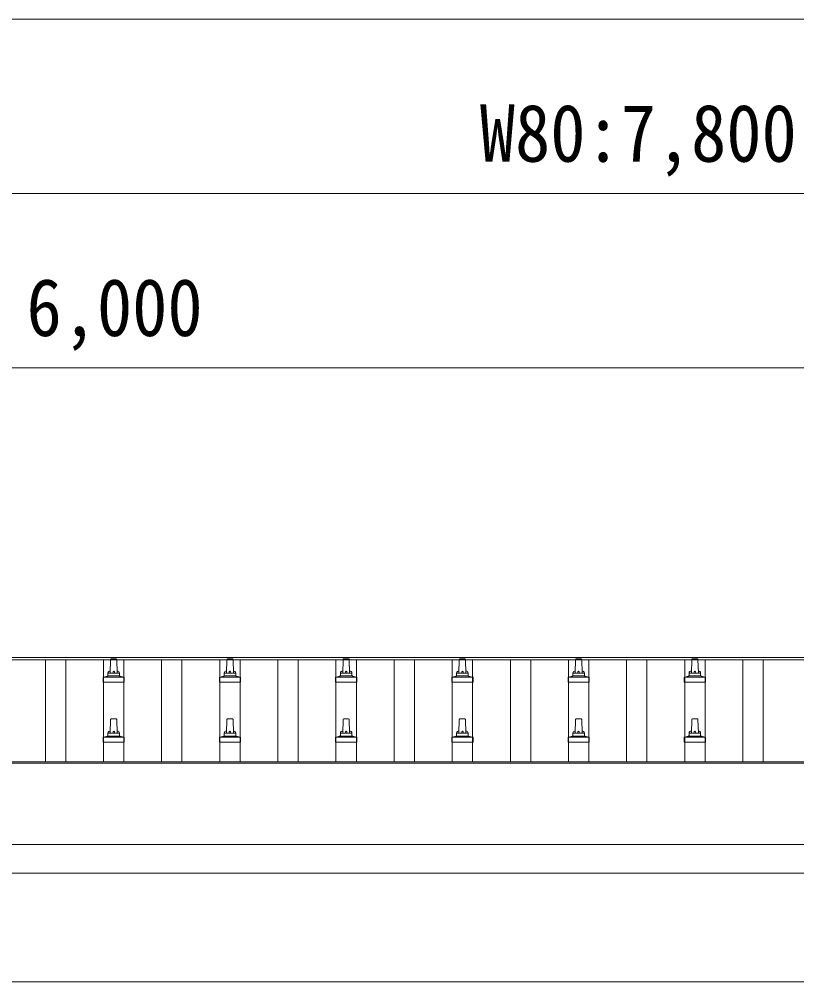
# Model space of a CAD drawing. Units: millimetres at full size, sheet at 1:50; details may follow other scales. Extents: x -14053 to 14053, y -9700 to 9700.
# Drawn here: x -9722 to -8384, y 3124 to 4781 of the extents above; entities that cross this region are included whole.
import ezdxf
from ezdxf.enums import TextEntityAlignment as Align

# ---------------------------------------------------------------- set-up
doc = ezdxf.new("R2010")
doc.units = ezdxf.units.MM
doc.header["$LTSCALE"] = 50
for name, color, linetype, lineweight in [('0-4_設備', 4, 'Continuous', 9), ('0-5_仕上げ', 5, 'Continuous', 5), ('0-8_外構', 6, 'Continuous', 9)]:
    doc.layers.add(name, color=color, linetype=linetype, lineweight=lineweight)
doc.styles.add('ＭＳ ゴシック', font='')
doc.styles.get('ＭＳ ゴシック').set_extended_font_data('MS Gothic')

msp = doc.modelspace()

# ---------------------------------------------------------------- linework, layer by layer
at = {"layer": '0-4_設備'}
for p, q in [((-12582.22, 3681.71), (-4781.72, 3681.71)), ((-12582.22, 3678.12), (-4759.22, 3678.12)), ((-6581.72, 3502.1), (-12580.22, 3502.1)), ((-12580.22, 3500.21), (3061.78, 3500.21)), ((-12580.22, 3360.32), (-6581.72, 3360.32)), ((-6581.72, 3310.5), (-12580.22, 3310.5)), ((-6574.22, 3123.8), (-12462.46, 3123.8))]:
    msp.add_line(p, q, dxfattribs=at)
at = {"layer": '0-5_仕上げ'}
for p, q in [((-9565.22, 3655.19), (-9564.49, 3678.71)), ((-9563.49, 3679.69), (-9554.94, 3679.69)), ((-9553.94, 3678.71), (-9553.22, 3655.19)), ((-9365.22, 3655.19), (-9364.49, 3678.71)), ((-9363.49, 3679.69), (-9354.94, 3679.69)), ((-9353.94, 3678.71), (-9353.22, 3655.19)), ((-9165.22, 3655.19), (-9164.49, 3678.71)), ((-9163.49, 3679.69), (-9154.94, 3679.69)), ((-9153.94, 3678.71), (-9153.22, 3655.19)), ((-8965.22, 3655.19), (-8964.49, 3678.71)), ((-8963.49, 3679.69), (-8954.94, 3679.69)), ((-8953.94, 3678.71), (-8953.22, 3655.19)), ((-8765.22, 3655.19), (-8764.49, 3678.71)), ((-8763.49, 3679.69), (-8754.94, 3679.69)), ((-8753.94, 3678.71), (-8753.22, 3655.19)), ((-8565.22, 3655.19), (-8564.49, 3678.71)), ((-8563.49, 3679.69), (-8554.94, 3679.69)), ((-8553.94, 3678.71), (-8553.22, 3655.19)), ((-9577.47, 3639.69), (-9577.47, 3647.4)), ((-9577.09, 3648.19), (-9541.35, 3648.19)), ((-9576.7, 3648.37), (-9569.98, 3650)), ((-9569.6, 3650.19), (-9548.84, 3650.19)), ((-9569.22, 3650.97), (-9569.22, 3655.19)), ((-9568.22, 3655.19), (-9550.22, 3655.19)), ((-9549.22, 3650.97), (-9549.22, 3655.19)), ((-9541.73, 3648.37), (-9548.45, 3650)), ((-9540.97, 3639.69), (-9540.97, 3647.4)), ((-9377.47, 3639.69), (-9377.47, 3647.4)), ((-9377.09, 3648.19), (-9341.35, 3648.19)), ((-9376.7, 3648.37), (-9369.98, 3650)), ((-9369.6, 3650.19), (-9348.84, 3650.19)), ((-9369.22, 3650.97), (-9369.22, 3655.19)), ((-9368.22, 3655.19), (-9350.22, 3655.19)), ((-9349.22, 3650.97), (-9349.22, 3655.19)), ((-9341.73, 3648.37), (-9348.45, 3650)), ((-9340.97, 3639.69), (-9340.97, 3647.4)), ((-9177.47, 3639.69), (-9177.47, 3647.4)), ((-9177.09, 3648.19), (-9141.35, 3648.19)), ((-9176.7, 3648.37), (-9169.98, 3650)), ((-9169.6, 3650.19), (-9148.84, 3650.19)), ((-9169.22, 3650.97), (-9169.22, 3655.19)), ((-9168.22, 3655.19), (-9150.22, 3655.19)), ((-9149.22, 3650.97), (-9149.22, 3655.19)), ((-9141.73, 3648.37), (-9148.45, 3650)), ((-9140.97, 3639.69), (-9140.97, 3647.4)), ((-8977.47, 3639.69), (-8977.47, 3647.4)), ((-8977.09, 3648.19), (-8941.35, 3648.19)), ((-8976.7, 3648.37), (-8969.98, 3650)), ((-8969.6, 3650.19), (-8948.84, 3650.19)), ((-8969.22, 3650.97), (-8969.22, 3655.19)), ((-8968.22, 3655.19), (-8950.22, 3655.19)), ((-8949.22, 3650.97), (-8949.22, 3655.19)), ((-8941.73, 3648.37), (-8948.45, 3650)), ((-8940.97, 3639.69), (-8940.97, 3647.4)), ((-8777.47, 3639.69), (-8777.47, 3647.4)), ((-8777.09, 3648.19), (-8741.35, 3648.19)), ((-8776.7, 3648.37), (-8769.98, 3650)), ((-8769.6, 3650.19), (-8748.84, 3650.19)), ((-8769.22, 3650.97), (-8769.22, 3655.19)), ((-8768.22, 3655.19), (-8750.22, 3655.19)), ((-8749.22, 3650.97), (-8749.22, 3655.19)), ((-8741.73, 3648.37), (-8748.45, 3650)), ((-8740.97, 3639.69), (-8740.97, 3647.4)), ((-8577.47, 3639.69), (-8577.47, 3647.4)), ((-8577.09, 3648.19), (-8541.35, 3648.19)), ((-8576.7, 3648.37), (-8569.98, 3650)), ((-8569.6, 3650.19), (-8548.84, 3650.19)), ((-8569.22, 3650.97), (-8569.22, 3655.19)), ((-8568.22, 3655.19), (-8550.22, 3655.19)), ((-8549.22, 3650.97), (-8549.22, 3655.19)), ((-8541.73, 3648.37), (-8548.45, 3650)), ((-8540.97, 3639.69), (-8540.97, 3647.4)), ((-9540.97, 3639.69), (-9577.47, 3639.69)), ((-9340.97, 3639.69), (-9377.47, 3639.69)), ((-9140.97, 3639.69), (-9177.47, 3639.69)), ((-8940.97, 3639.69), (-8977.47, 3639.69)), ((-8740.97, 3639.69), (-8777.47, 3639.69)), ((-8540.97, 3639.69), (-8577.47, 3639.69)), ((-9565.22, 3551.85), (-9564.49, 3575.38)), ((-9563.49, 3576.35), (-9554.94, 3576.35)), ((-9553.94, 3575.38), (-9553.22, 3551.85)), ((-9365.22, 3551.85), (-9364.49, 3575.38)), ((-9363.49, 3576.35), (-9354.94, 3576.35)), ((-9353.94, 3575.38), (-9353.22, 3551.85)), ((-9165.22, 3551.85), (-9164.49, 3575.38)), ((-9163.49, 3576.35), (-9154.94, 3576.35)), ((-9153.94, 3575.38), (-9153.22, 3551.85)), ((-8965.22, 3551.85), (-8964.49, 3575.38)), ((-8963.49, 3576.35), (-8954.94, 3576.35)), ((-8953.94, 3575.38), (-8953.22, 3551.85)), ((-8765.22, 3551.85), (-8764.49, 3575.38)), ((-8763.49, 3576.35), (-8754.94, 3576.35)), ((-8753.94, 3575.38), (-8753.22, 3551.85)), ((-8565.22, 3551.85), (-8564.49, 3575.38)), ((-8563.49, 3576.35), (-8554.94, 3576.35)), ((-8553.94, 3575.38), (-8553.22, 3551.85)), ((-9576.7, 3545.04), (-9569.98, 3546.67)), ((-9569.6, 3546.85), (-9548.84, 3546.85)), ((-9569.22, 3547.64), (-9569.22, 3551.85)), ((-9568.22, 3551.85), (-9550.22, 3551.85)), ((-9549.22, 3547.64), (-9549.22, 3551.85)), ((-9541.73, 3545.04), (-9548.45, 3546.67)), ((-9376.7, 3545.04), (-9369.98, 3546.67)), ((-9369.6, 3546.85), (-9348.84, 3546.85)), ((-9369.22, 3547.64), (-9369.22, 3551.85)), ((-9368.22, 3551.85), (-9350.22, 3551.85)), ((-9349.22, 3547.64), (-9349.22, 3551.85)), ((-9341.73, 3545.04), (-9348.45, 3546.67)), ((-9176.7, 3545.04), (-9169.98, 3546.67)), ((-9169.6, 3546.85), (-9148.84, 3546.85)), ((-9169.22, 3547.64), (-9169.22, 3551.85)), ((-9168.22, 3551.85), (-9150.22, 3551.85)), ((-9149.22, 3547.64), (-9149.22, 3551.85)), ((-9141.73, 3545.04), (-9148.45, 3546.67)), ((-8976.7, 3545.04), (-8969.98, 3546.67)), ((-8969.6, 3546.85), (-8948.84, 3546.85)), ((-8969.22, 3547.64), (-8969.22, 3551.85)), ((-8968.22, 3551.85), (-8950.22, 3551.85)), ((-8949.22, 3547.64), (-8949.22, 3551.85)), ((-8941.73, 3545.04), (-8948.45, 3546.67)), ((-8776.7, 3545.04), (-8769.98, 3546.67)), ((-8769.6, 3546.85), (-8748.84, 3546.85)), ((-8769.22, 3547.64), (-8769.22, 3551.85)), ((-8768.22, 3551.85), (-8750.22, 3551.85)), ((-8749.22, 3547.64), (-8749.22, 3551.85)), ((-8741.73, 3545.04), (-8748.45, 3546.67)), ((-8576.7, 3545.04), (-8569.98, 3546.67)), ((-8569.6, 3546.85), (-8548.84, 3546.85)), ((-8569.22, 3547.64), (-8569.22, 3551.85)), ((-8568.22, 3551.85), (-8550.22, 3551.85)), ((-8549.22, 3547.64), (-8549.22, 3551.85)), ((-8541.73, 3545.04), (-8548.45, 3546.67)), ((-9577.47, 3536.35), (-9577.47, 3544.07)), ((-9540.97, 3536.35), (-9577.47, 3536.35)), ((-9577.09, 3544.85), (-9541.35, 3544.85)), ((-9540.97, 3536.35), (-9540.97, 3544.07)), ((-9377.47, 3536.35), (-9377.47, 3544.07)), ((-9340.97, 3536.35), (-9377.47, 3536.35)), ((-9377.09, 3544.85), (-9341.35, 3544.85)), ((-9340.97, 3536.35), (-9340.97, 3544.07)), ((-9177.47, 3536.35), (-9177.47, 3544.07)), ((-9140.97, 3536.35), (-9177.47, 3536.35)), ((-9177.09, 3544.85), (-9141.35, 3544.85)), ((-9140.97, 3536.35), (-9140.97, 3544.07)), ((-8977.47, 3536.35), (-8977.47, 3544.07)), ((-8940.97, 3536.35), (-8977.47, 3536.35)), ((-8977.09, 3544.85), (-8941.35, 3544.85)), ((-8940.97, 3536.35), (-8940.97, 3544.07)), ((-8777.47, 3536.35), (-8777.47, 3544.07)), ((-8740.97, 3536.35), (-8777.47, 3536.35)), ((-8777.09, 3544.85), (-8741.35, 3544.85)), ((-8740.97, 3536.35), (-8740.97, 3544.07)), ((-8577.47, 3536.35), (-8577.47, 3544.07)), ((-8540.97, 3536.35), (-8577.47, 3536.35)), ((-8577.09, 3544.85), (-8541.35, 3544.85)), ((-8540.97, 3536.35), (-8540.97, 3544.07))]:
    msp.add_line(p, q, dxfattribs=at)
at = {"layer": '0-5_仕上げ', "color": 4, "lineweight": 9}
for p, q in [((-9676.72, 3502.1), (-9676.72, 3678.12)), ((-9641.72, 3502.1), (-9641.72, 3678.12)), ((-9576.72, 3502.1), (-9576.72, 3678.12)), ((-9541.72, 3502.1), (-9541.72, 3678.12)), ((-9476.72, 3502.1), (-9476.72, 3678.12)), ((-9441.72, 3502.1), (-9441.72, 3678.12)), ((-9376.72, 3502.1), (-9376.72, 3678.12)), ((-9341.72, 3502.1), (-9341.72, 3678.12)), ((-9276.72, 3502.1), (-9276.72, 3678.12)), ((-9241.72, 3502.1), (-9241.72, 3678.12)), ((-9176.72, 3502.1), (-9176.72, 3678.12)), ((-9141.72, 3502.1), (-9141.72, 3678.12)), ((-9076.72, 3502.1), (-9076.72, 3678.12)), ((-9041.72, 3502.1), (-9041.72, 3678.12)), ((-8976.72, 3502.1), (-8976.72, 3678.12)), ((-8941.72, 3502.1), (-8941.72, 3678.12)), ((-8876.72, 3502.1), (-8876.72, 3678.12)), ((-8841.72, 3502.1), (-8841.72, 3678.12)), ((-8776.72, 3502.1), (-8776.72, 3678.12)), ((-8741.72, 3502.1), (-8741.72, 3678.12)), ((-8676.72, 3502.1), (-8676.72, 3678.12)), ((-8641.72, 3502.1), (-8641.72, 3678.12)), ((-8576.72, 3502.1), (-8576.72, 3678.12)), ((-8541.72, 3502.1), (-8541.72, 3678.12)), ((-8476.72, 3502.1), (-8476.72, 3678.12)), ((-8441.72, 3502.1), (-8441.72, 3678.12))]:
    msp.add_line(p, q, dxfattribs=at)
at = {"layer": '0-5_仕上げ'}
for centre, radius, start, end in [((-9563.49, 3678.69), 1, 90, 178.60509), ((-9554.94, 3678.69), 1, 1.39491, 90), ((-9363.49, 3678.69), 1, 90, 178.60509), ((-9354.94, 3678.69), 1, 1.39491, 90), ((-9163.49, 3678.69), 1, 90, 178.60509), ((-9154.94, 3678.69), 1, 1.39491, 90), ((-8963.49, 3678.69), 1, 90, 178.60509), ((-8954.94, 3678.69), 1, 1.39491, 90), ((-8763.49, 3678.69), 1, 90, 178.60509), ((-8754.94, 3678.69), 1, 1.39491, 90), ((-8563.49, 3678.69), 1, 90, 178.60509), ((-8554.94, 3678.69), 1, 1.39491, 90), ((-9576.47, 3647.4), 1, 103.62699, 180), ((-9570.22, 3650.97), 1, 283.62699, 0), ((-9565.13, 3654.55), 4.13, 90, 171.17633), ((-9568.22, 3654.19), 1, 90, 180), ((-9555.88, 3655.19), 4.83, 133.60282, 180), ((-9562.55, 3655.19), 4.83, 0, 46.39718), ((-9553.3, 3654.55), 4.13, 8.82367, 90), ((-9550.22, 3654.19), 1, 0, 90), ((-9548.22, 3650.97), 1, 180, 256.37301), ((-9541.97, 3647.4), 1, 0, 76.37301), ((-9376.47, 3647.4), 1, 103.62699, 180), ((-9370.22, 3650.97), 1, 283.62699, 0), ((-9365.13, 3654.55), 4.13, 90, 171.17633), ((-9368.22, 3654.19), 1, 90, 180), ((-9355.88, 3655.19), 4.83, 133.60282, 180), ((-9362.55, 3655.19), 4.83, 0, 46.39718), ((-9353.3, 3654.55), 4.13, 8.82367, 90), ((-9350.22, 3654.19), 1, 0, 90), ((-9348.22, 3650.97), 1, 180, 256.37301), ((-9341.97, 3647.4), 1, 0, 76.37301), ((-9176.47, 3647.4), 1, 103.62699, 180), ((-9170.22, 3650.97), 1, 283.62699, 0), ((-9165.13, 3654.55), 4.13, 90, 171.17633), ((-9168.22, 3654.19), 1, 90, 180), ((-9155.88, 3655.19), 4.83, 133.60282, 180), ((-9162.55, 3655.19), 4.83, 0, 46.39718), ((-9153.3, 3654.55), 4.13, 8.82367, 90), ((-9150.22, 3654.19), 1, 0, 90), ((-9148.22, 3650.97), 1, 180, 256.37301), ((-9141.97, 3647.4), 1, 0, 76.37301), ((-8976.47, 3647.4), 1, 103.62699, 180), ((-8970.22, 3650.97), 1, 283.62699, 0), ((-8965.13, 3654.55), 4.13, 90, 171.17633), ((-8968.22, 3654.19), 1, 90, 180), ((-8955.88, 3655.19), 4.83, 133.60282, 180), ((-8962.55, 3655.19), 4.83, 0, 46.39718), ((-8953.3, 3654.55), 4.13, 8.82367, 90), ((-8950.22, 3654.19), 1, 0, 90), ((-8948.22, 3650.97), 1, 180, 256.37301), ((-8941.97, 3647.4), 1, 0, 76.37301), ((-8776.47, 3647.4), 1, 103.62699, 180), ((-8770.22, 3650.97), 1, 283.62699, 0), ((-8765.13, 3654.55), 4.13, 90, 171.17633), ((-8768.22, 3654.19), 1, 90, 180), ((-8755.88, 3655.19), 4.83, 133.60282, 180), ((-8762.55, 3655.19), 4.83, 0, 46.39718), ((-8753.3, 3654.55), 4.13, 8.82367, 90), ((-8750.22, 3654.19), 1, 0, 90), ((-8748.22, 3650.97), 1, 180, 256.37301), ((-8741.97, 3647.4), 1, 0, 76.37301), ((-8576.47, 3647.4), 1, 103.62699, 180), ((-8570.22, 3650.97), 1, 283.62699, 0), ((-8565.13, 3654.55), 4.13, 90, 171.17633), ((-8568.22, 3654.19), 1, 90, 180), ((-8555.88, 3655.19), 4.83, 133.60282, 180), ((-8562.55, 3655.19), 4.83, 0, 46.39718), ((-8553.3, 3654.55), 4.13, 8.82367, 90), ((-8550.22, 3654.19), 1, 0, 90), ((-8548.22, 3650.97), 1, 180, 256.37301), ((-8541.97, 3647.4), 1, 0, 76.37301), ((-9563.49, 3575.35), 1, 90, 178.60509), ((-9554.94, 3575.35), 1, 1.39491, 90), ((-9363.49, 3575.35), 1, 90, 178.60509), ((-9354.94, 3575.35), 1, 1.39491, 90), ((-9163.49, 3575.35), 1, 90, 178.60509), ((-9154.94, 3575.35), 1, 1.39491, 90), ((-8963.49, 3575.35), 1, 90, 178.60509), ((-8954.94, 3575.35), 1, 1.39491, 90), ((-8763.49, 3575.35), 1, 90, 178.60509), ((-8754.94, 3575.35), 1, 1.39491, 90), ((-8563.49, 3575.35), 1, 90, 178.60509), ((-8554.94, 3575.35), 1, 1.39491, 90), ((-9570.22, 3547.64), 1, 283.62699, 0), ((-9565.13, 3551.22), 4.13, 90, 171.17633), ((-9568.22, 3550.85), 1, 90, 180), ((-9555.88, 3551.85), 4.83, 133.60282, 180), ((-9562.55, 3551.85), 4.83, 0, 46.39718), ((-9553.3, 3551.22), 4.13, 8.82367, 90), ((-9550.22, 3550.85), 1, 0, 90), ((-9548.22, 3547.64), 1, 180, 256.37301), ((-9370.22, 3547.64), 1, 283.62699, 0), ((-9365.13, 3551.22), 4.13, 90, 171.17633), ((-9368.22, 3550.85), 1, 90, 180), ((-9355.88, 3551.85), 4.83, 133.60282, 180), ((-9362.55, 3551.85), 4.83, 0, 46.39718), ((-9353.3, 3551.22), 4.13, 8.82367, 90), ((-9350.22, 3550.85), 1, 0, 90), ((-9348.22, 3547.64), 1, 180, 256.37301), ((-9170.22, 3547.64), 1, 283.62699, 0), ((-9165.13, 3551.22), 4.13, 90, 171.17633), ((-9168.22, 3550.85), 1, 90, 180), ((-9155.88, 3551.85), 4.83, 133.60282, 180), ((-9162.55, 3551.85), 4.83, 0, 46.39718), ((-9153.3, 3551.22), 4.13, 8.82367, 90), ((-9150.22, 3550.85), 1, 0, 90), ((-9148.22, 3547.64), 1, 180, 256.37301), ((-8970.22, 3547.64), 1, 283.62699, 0), ((-8965.13, 3551.22), 4.13, 90, 171.17633), ((-8968.22, 3550.85), 1, 90, 180), ((-8955.88, 3551.85), 4.83, 133.60282, 180), ((-8962.55, 3551.85), 4.83, 0, 46.39718), ((-8953.3, 3551.22), 4.13, 8.82367, 90), ((-8950.22, 3550.85), 1, 0, 90), ((-8948.22, 3547.64), 1, 180, 256.37301), ((-8770.22, 3547.64), 1, 283.62699, 0), ((-8765.13, 3551.22), 4.13, 90, 171.17633), ((-8768.22, 3550.85), 1, 90, 180), ((-8755.88, 3551.85), 4.83, 133.60282, 180), ((-8762.55, 3551.85), 4.83, 0, 46.39718), ((-8753.3, 3551.22), 4.13, 8.82367, 90), ((-8750.22, 3550.85), 1, 0, 90), ((-8748.22, 3547.64), 1, 180, 256.37301), ((-8570.22, 3547.64), 1, 283.62699, 0), ((-8565.13, 3551.22), 4.13, 90, 171.17633), ((-8568.22, 3550.85), 1, 90, 180), ((-8555.88, 3551.85), 4.83, 133.60282, 180), ((-8562.55, 3551.85), 4.83, 0, 46.39718), ((-8553.3, 3551.22), 4.13, 8.82367, 90), ((-8550.22, 3550.85), 1, 0, 90), ((-8548.22, 3547.64), 1, 180, 256.37301), ((-9576.47, 3544.07), 1, 103.62699, 180), ((-9541.97, 3544.07), 1, 0, 76.37301), ((-9376.47, 3544.07), 1, 103.62699, 180), ((-9341.97, 3544.07), 1, 0, 76.37301), ((-9176.47, 3544.07), 1, 103.62699, 180), ((-9141.97, 3544.07), 1, 0, 76.37301), ((-8976.47, 3544.07), 1, 103.62699, 180), ((-8941.97, 3544.07), 1, 0, 76.37301), ((-8776.47, 3544.07), 1, 103.62699, 180), ((-8741.97, 3544.07), 1, 0, 76.37301), ((-8576.47, 3544.07), 1, 103.62699, 180), ((-8541.97, 3544.07), 1, 0, 76.37301)]:
    msp.add_arc(centre, radius, start, end, dxfattribs=at)
at = {"layer": '0-8_外構'}
for p, q in [((-12559.22, 4480.71), (-4759.22, 4480.71)), ((-12559.22, 4180.71), (-6559.22, 4180.71))]:
    msp.add_line(p, q, dxfattribs=at)
msp.add_lwpolyline([(-12611.22, 4780.71), (3092.78, 4780.71), (3092.78, 3880.71)], dxfattribs=at)

# ---------------------------------------------------------------- texts
at = {"layer": '0-8_外構', "color": 7, "style": 'ＭＳ ゴシック', "width": 0.9}
for s, p in [('W80:7,800', (-8929.22, 4505.71)), ('6,000', (-9709.22, 4205.71))]:
    msp.add_text(s, height=98.97, dxfattribs=at).set_placement(p, align=Align.BOTTOM_LEFT)

doc.saveas('drawing.dxf')
